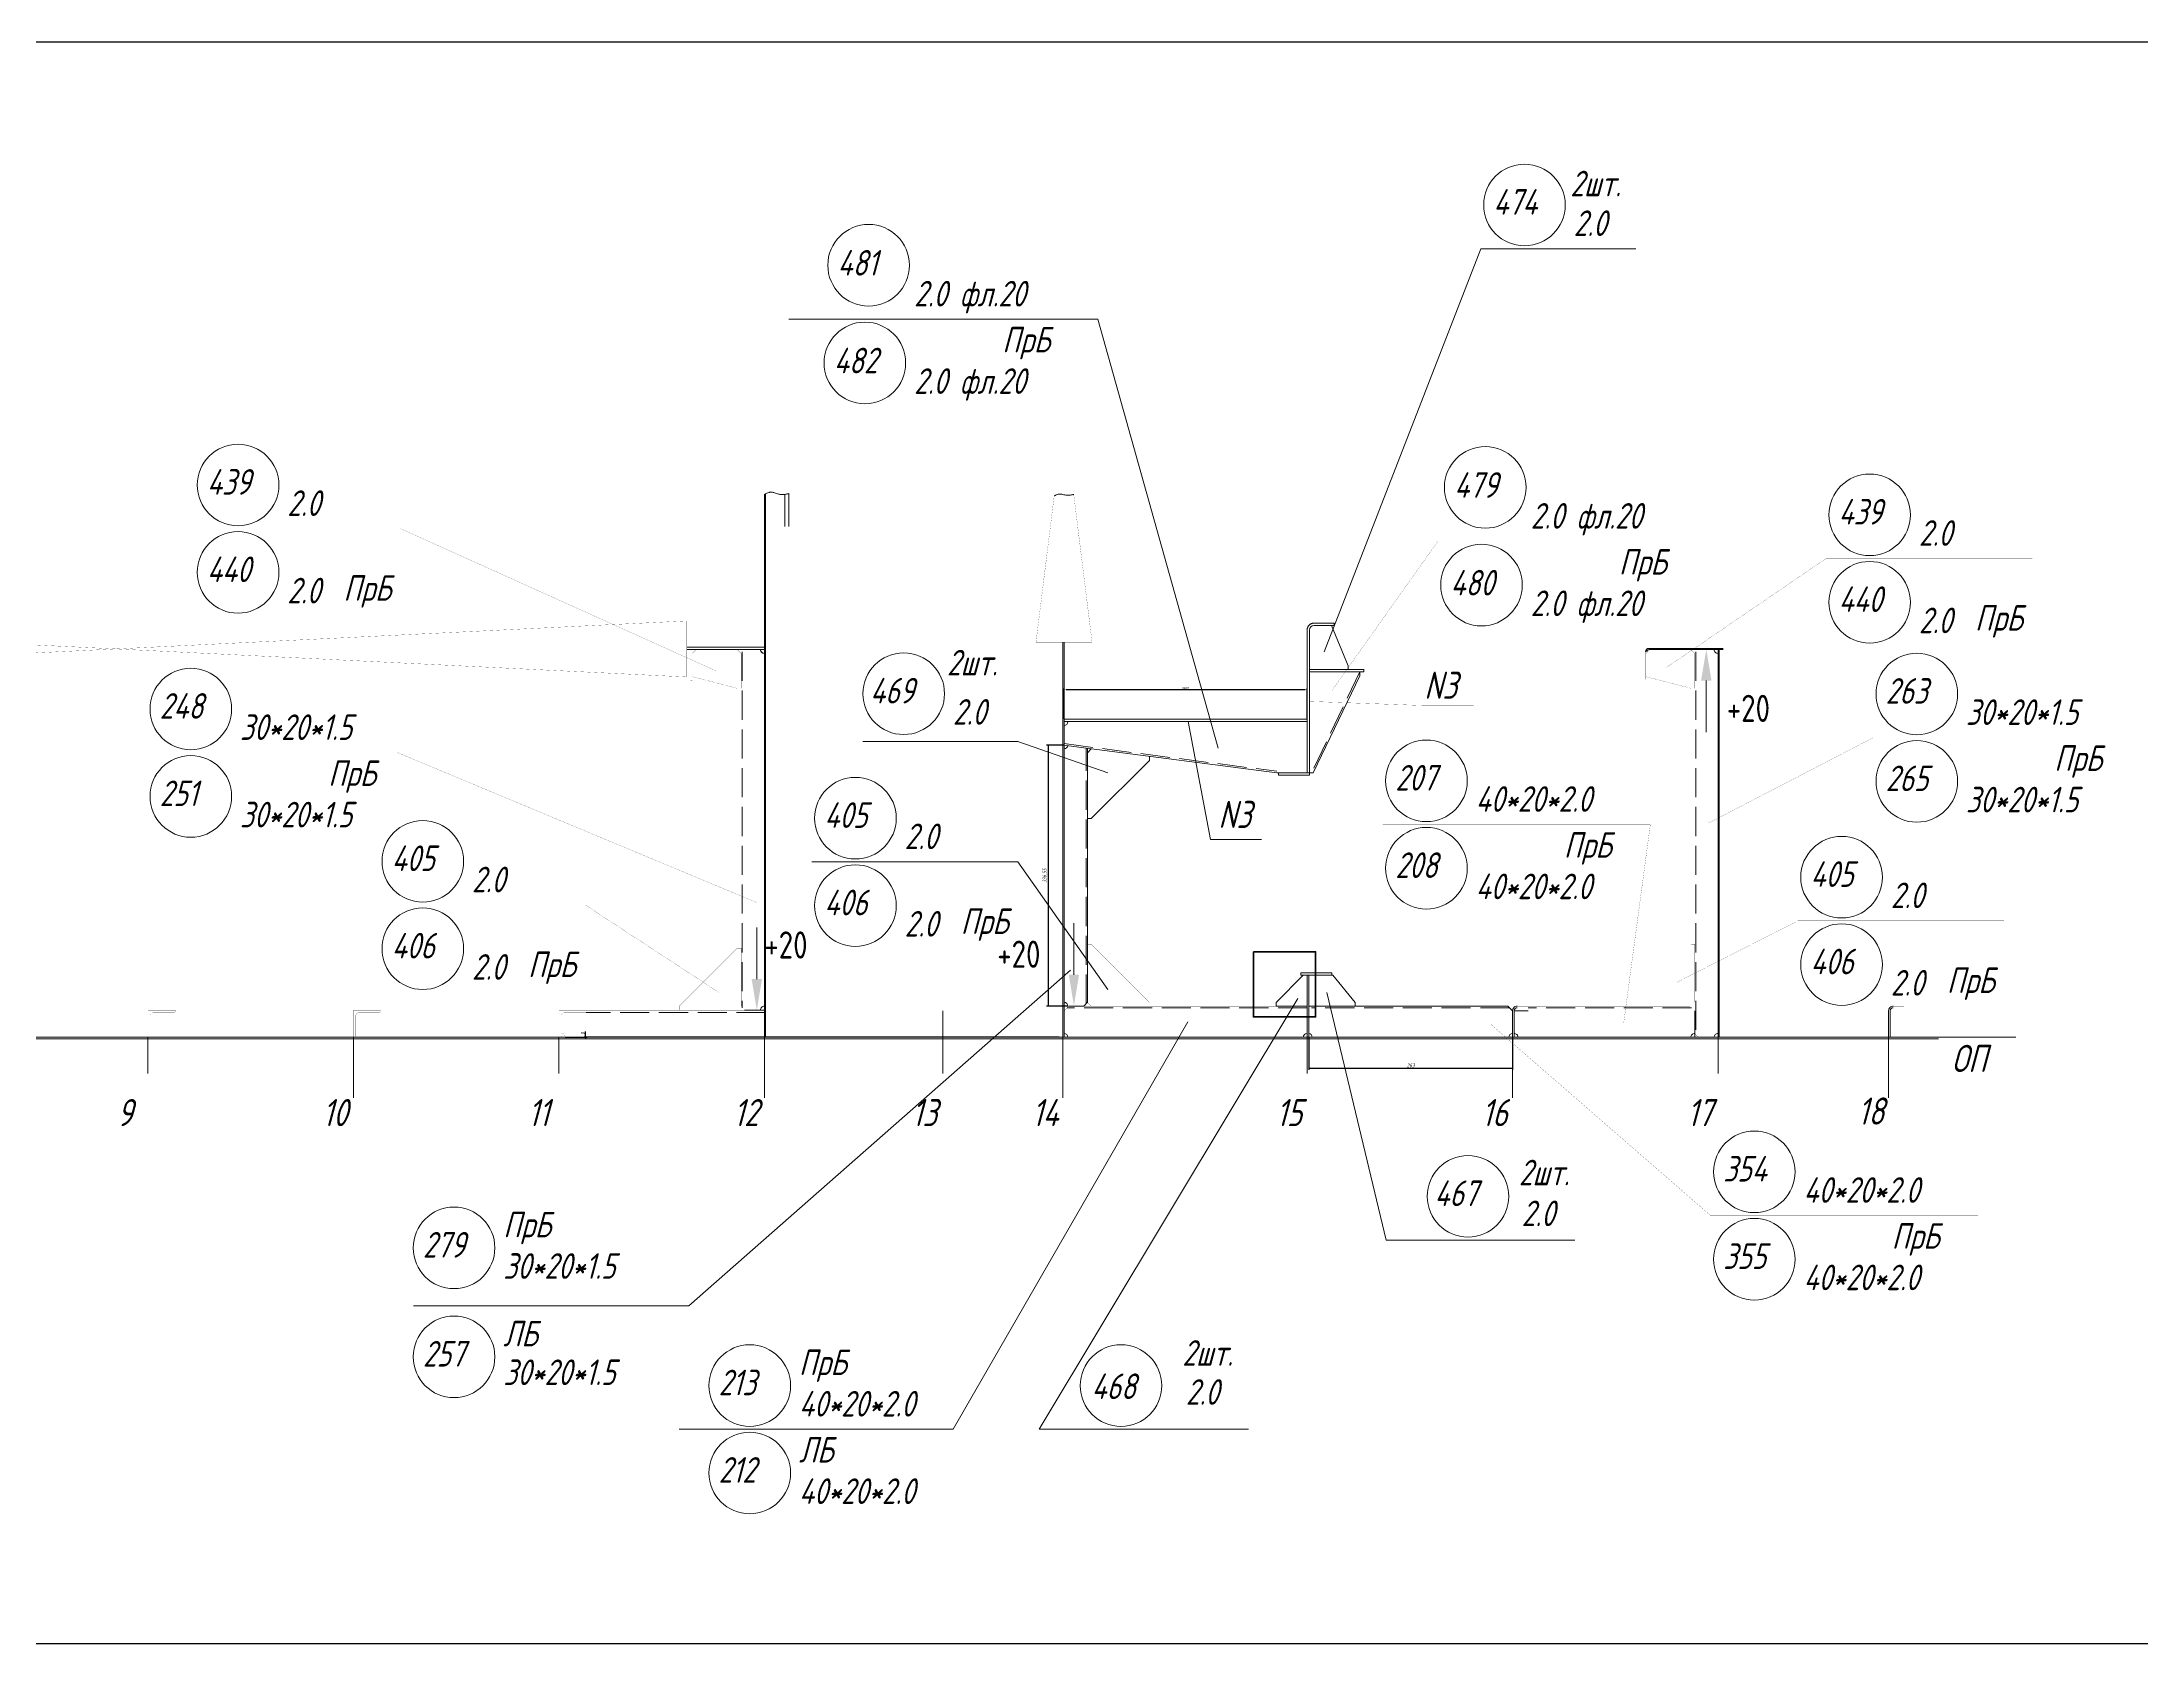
# Model space of a CAD drawing. Header units: millimetres. Extents: x 77380 to 135900, y -26587 to 17301.
# Drawn here: x 84698 to 87407, y -24248 to -22182 of the extents above; entities that cross this region are included whole.
import ezdxf

# ---------------------------------------------------------------- set-up
doc = ezdxf.new("R2010")
doc.units = ezdxf.units.MM
for name, pattern in [('K5LT32768', [0]), ('K5LT32769', [50, 37.5, -12.5]), ('K5LT32770', [0]), ('K5LT32772', [0]), ('K5LT32773', [50, 37.5, -12.5]), ('K5LT32776', [0]), ('K5LT32777', [0]), ('K5LT32778', [50, 37.5, -12.5]), ('K5LT32780', [0]), ('K5LT32781', [0]), ('K5LT32790', [0]), ('K5LT32796', [0]), ('K5LT32831', [0]), ('K5LT_THIN', [0])]:
    doc.linetypes.add(name, pattern=pattern)
doc.layers.add('4001', color=7, linetype='Continuous')
doc.layers.add('РАЗМЕРЫ', color=3, linetype='Continuous', lineweight=25)
doc.styles.add('KDIMTEXTSTYLE', font='GOST_AU.SHX', dxfattribs={"width": 0.96, "oblique": 15, "height": 5})
doc.styles.add('KTEXTSTYLE', font='GOST_AU.SHX', dxfattribs={"width": 0.96, "height": 5})
doc.dimstyles.new('KDIMSTYLE (1.00)', dxfattribs={"dimtxt": 5, "dimasz": 1, "dimexe": 2, "dimexo": 0, "dimgap": 1, "dimtad": 1, "dimtxsty": 'KDIMTEXTSTYLE', "dimsah": 1, "dimcen": 0, "dimdle": 1, "dimadec": 0, "dimazin": 0, "dimtfac": 0.667, "dimtmove": 0, "dimatfit": 3, "dimfxl": 1, "dimtvp": 1, "dimtolj": 1, "dimtzin": 0, "dimarcsym": 0})

# ---------------------------------------------------------------- blocks, each defined once
blk = doc.blocks.new('U12')
at = {"layer": '4001', "color": 7, "linetype": 'K5LT_THIN', "lineweight": 18}
for p, q in [((106120.4, 14004.9), (106190.4, 14004.9)), ((106120.4, 14002), (106120.4, 14004.9)), ((106190.4, 14004.9), (106190.4, 14002)), ((106190.4, 14002), (106120.4, 14002))]:
    blk.add_line(p, q, dxfattribs=at)
blk = doc.blocks.new('U205')
at = {"layer": '4001', "color": 7, "linetype": 'K5LT_THIN', "lineweight": 18}
for p, q in [((106080.4, 13868.9), (106080.4, 13871.9)), ((106120.4, 13871.9), (106080.4, 13871.9)), ((106080.4, 13868.9), (106120.4, 13868.9)), ((106120.4, 13871.9), (106120.4, 13868.9))]:
    blk.add_line(p, q, dxfattribs=at)
blk = doc.blocks.new('U209')
at = {"layer": '4001', "color": 7, "linetype": 'K5LT_THIN', "lineweight": 18}
for p, q in [((106112.4, 13610.9), (106077.4, 13575.9)), ((106117.4, 13610.9), (106112.4, 13610.9)), ((106117.4, 13610.9), (106117.4, 13570.9)), ((106077.4, 13570.9), (106077.4, 13575.9)), ((106077.4, 13570.9), (106117.4, 13570.9))]:
    blk.add_line(p, q, dxfattribs=at)
blk = doc.blocks.new('U210')
at = {"layer": '4001', "color": 7, "linetype": 'K5LT_THIN', "lineweight": 18}
for p, q in [((106119.4, 13570.9), (106119.4, 13610.9)), ((106119.4, 13610.9), (106150.4, 13610.9)), ((106179.4, 13575.9), (106150.4, 13610.9)), ((106119.4, 13570.9), (106179.4, 13570.9)), ((106179.4, 13570.9), (106179.4, 13575.9))]:
    blk.add_line(p, q, dxfattribs=at)
blk = doc.blocks.new('U218')
blk.add_hatch(color=7).paths.add_polyline_path([(105400.9, 13605.8), (105414.3, 13605.8), (105407.6, 13565.8)])
at = {"color": 7, "linetype": 'K5LT32831', "lineweight": 9}
blk.add_line((105407.6, 13605.8), (105407.6, 13672.3), dxfattribs=at)
blk = doc.blocks.new('U219')
blk.add_hatch(color=7).paths.add_polyline_path([(105823.3, 13611.4), (105810, 13611.4), (105816.6, 13571.4)])
at = {"color": 7, "linetype": 'K5LT32831', "lineweight": 9}
blk.add_line((105816.6, 13611.4), (105816.6, 13677.9), dxfattribs=at)
blk = doc.blocks.new('U220')
blk.add_hatch(color=7).paths.add_polyline_path([(106625.5, 13990.9), (106638.9, 13990.9), (106632.2, 14030.9)])
at = {"color": 7, "linetype": 'K5LT32831', "lineweight": 9}
blk.add_line((106632.2, 13990.9), (106632.2, 13924.3), dxfattribs=at)
blk = doc.blocks.new('*D607')
at = {"layer": 'Defpoints', "color": 0}
for p in [(86330.2, -23017.3), (86016.7, -23055.8), (86330.2, -23055.8)]:
    blk.add_point(p, dxfattribs=at)
at = {"layer": 'РАЗМЕРЫ', "color": 0, "lineweight": -2}
for p, q in [((86016.7, -23055.2), (86016.7, -23016.1)), ((86019.2, -23017.3), (86327.7, -23017.3)), ((86330.2, -23055.2), (86330.2, -23016.1))]:
    blk.add_line(p, q, dxfattribs=at)
at = {"layer": 'РАЗМЕРЫ', "color": 0}
for points in [[(86019.2, -23016.9), (86019.2, -23017.7), (86016.7, -23017.3)], [(86327.7, -23017.7), (86327.7, -23016.9), (86330.2, -23017.3)]]:
    blk.add_solid(points, dxfattribs=at)
at = {"layer": 'РАЗМЕРЫ', "color": 0, "lineweight": 100, "insert": (86173.4, -23015.4), "char_height": 2.5, "attachment_point": 5}
blk.add_mtext('313.5', dxfattribs=at)
blk = doc.blocks.new('*D664')
at = {"layer": 'Defpoints', "color": 0}
for p in [(85373.2, -23465.8), (85399.6, -23465.8), (86010.2, -23465.8)]:
    blk.add_point(p, dxfattribs=at)
at = {"layer": 'РАЗМЕРЫ', "color": 0, "lineweight": -2}
for p, q in [((85373.2, -23465.8), (85401.6, -23465.8)), ((86010.2, -23465.8), (85397.6, -23465.8)), ((85399.6, -23464.8), (85399.6, -23458.3)), ((85399.6, -23465.8), (85399.6, -23465.8)), ((85399.6, -23466.8), (85399.6, -23467.8))]:
    blk.add_line(p, q, dxfattribs=at)
at = {"layer": 'РАЗМЕРЫ', "color": 0}
for points in [[(85399.4, -23464.8), (85399.8, -23464.8), (85399.6, -23465.8)], [(85399.8, -23466.8), (85399.4, -23466.8), (85399.6, -23465.8)]]:
    blk.add_solid(points, dxfattribs=at)
at = {"layer": 'РАЗМЕРЫ', "color": 0, "insert": (85396.1, -23461), "char_height": 5, "attachment_point": 5, "rotation": 90, "style": 'KDIMTEXTSTYLE'}
blk.add_mtext('\\A1;0', dxfattribs=at)
blk = doc.blocks.new('*D689')
at = {"layer": 'Defpoints', "color": 0}
for p in [(86332.2, -23465.8), (86595.2, -23465.8), (86595.2, -23505.8)]:
    blk.add_point(p, dxfattribs=at)
at = {"layer": 'РАЗМЕРЫ', "color": 0, "lineweight": -2}
for p, q in [((86332.2, -23465.8), (86332.2, -23507.8)), ((86595.2, -23465.8), (86595.2, -23507.8)), ((86333.2, -23505.8), (86594.2, -23505.8))]:
    blk.add_line(p, q, dxfattribs=at)
at = {"layer": 'РАЗМЕРЫ', "color": 0}
for points in [[(86333.2, -23505.6), (86333.2, -23505.9), (86332.2, -23505.8)], [(86594.2, -23505.9), (86594.2, -23505.6), (86595.2, -23505.8)]]:
    blk.add_solid(points, dxfattribs=at)
at = {"layer": 'РАЗМЕРЫ', "color": 0, "insert": (86463.7, -23502), "char_height": 5, "attachment_point": 5, "style": 'KDIMTEXTSTYLE'}
blk.add_mtext('\\A1;263', dxfattribs=at)
blk = doc.blocks.new('*D775')
at = {"layer": 'Defpoints', "color": 0}
for p in [(86016.2, -23089.1), (85996.2, -23425.6), (86021.7, -23425.6)]:
    blk.add_point(p, dxfattribs=at)
at = {"layer": 'РАЗМЕРЫ', "color": 0, "lineweight": -2}
for p, q in [((86016.2, -23089.1), (85994.2, -23089.1)), ((85996.2, -23090.1), (85996.2, -23424.6)), ((86021.7, -23425.6), (85994.2, -23425.6))]:
    blk.add_line(p, q, dxfattribs=at)
at = {"layer": 'РАЗМЕРЫ', "color": 0}
for points in [[(85996.3, -23090.1), (85996, -23090.1), (85996.2, -23089.1)], [(85996, -23424.6), (85996.3, -23424.6), (85996.2, -23425.6)]]:
    blk.add_solid(points, dxfattribs=at)
at = {"layer": 'РАЗМЕРЫ', "color": 0, "insert": (85992, -23257.4), "char_height": 5, "attachment_point": 5, "rotation": 90, "style": 'KDIMTEXTSTYLE'}
blk.add_mtext('\\A1;336,55', dxfattribs=at)

msp = doc.modelspace()

# ---------------------------------------------------------------- linework, layer by layer
at = {"color": 6}
for p, q in [((90766.474, -22182.392), (81559.429, -22182.392)), ((90766.474, -24248.152), (81559.429, -24248.152))]:
    msp.add_line(p, q, dxfattribs=at)
at = {"color": 1, "linetype": 'K5LT32772', "lineweight": 18, "true_color": 0xff0000}
for p, q in [((86554.117, -22448.938), (86352.157, -22968.78)), ((86753.914, -22448.938), (86554.117, -22448.938)), ((85661.657, -22539.854), (86060.138, -22539.854)), ((86060.138, -22539.854), (86215.255, -23092.909)), ((86046.712, -23093.335), (86046.382, -23093.004)), ((86046.712, -23420.705), (86046.712, -23093.335)), ((85691.23, -23239.637), (85957.237, -23239.637)), ((85957.237, -23239.637), (86073.322, -23404.251)), ((85532.627, -23811.977), (86024.932, -23379.405)), ((85984.468, -23971.293), (86318.344, -23415.75)), ((86042.156, -23425.705), (86046.712, -23420.705)), ((86432.059, -23727.281), (86355.573, -23408.183)), ((85873.432, -23971.293), (86176.443, -23445.78)), ((86675.601, -23727.281), (86432.059, -23727.281)), ((85177.38, -23811.977), (85532.627, -23811.977)), ((85520.156, -23971.293), (85873.432, -23971.293)), ((86254.468, -23971.293), (85984.468, -23971.293))]:
    msp.add_line(p, q, dxfattribs=at)
at = {"color": 3, "linetype": 'K5LT32768', "lineweight": 18, "true_color": 0x00ff00}
for p, q in [((85630.157, -23465.78), (85630.157, -22765.834)), ((85631.655, -23465.78), (85631.655, -22765.047)), ((85656.655, -22807.113), (85656.655, -22765.746)), ((85661.657, -22807.113), (85661.657, -22764.605)), ((85630.157, -22962.78), (85530.157, -22962.78)), ((85630.157, -22965.78), (85530.157, -22965.78)), ((85630.157, -22965.78), (85604.656, -22965.78)), ((85630.157, -23465.78), (85630.157, -22965.78)), ((85630.157, -23079.78), (85630.157, -22965.78)), ((86015.157, -23465.78), (86015.157, -22956.254)), ((86016.656, -23465.78), (86016.656, -22956.254)), ((86866.656, -22964.28), (86771.102, -22964.28)), ((86866.656, -22965.78), (86771.102, -22965.78)), ((86860.155, -22965.78), (86834.658, -22965.78)), ((86860.155, -23465.78), (86860.155, -22965.78)), ((86860.155, -23465.78), (86860.155, -22965.78)), ((86861.657, -23465.78), (86861.657, -22965.78)), ((86330.157, -23055.78), (86016.656, -23055.78)), ((86330.157, -23058.78), (86016.656, -23058.78)), ((86016.656, -23058.78), (86016.656, -23084.28)), ((86016.656, -23088.78), (86016.656, -23430.78)), ((86022.729, -23425.705), (86042.156, -23425.705)), ((85604.656, -23430.78), (85630.157, -23430.78)), ((85860.155, -23465.78), (85860.155, -23431.78)), ((86595.156, -23465.78), (86595.156, -23431.707)), ((86597.158, -23465.78), (86597.158, -23431.707)), ((86597.158, -23431.78), (86597.158, -23465.78)), ((86615.157, -23431.78), (86597.158, -23431.78)), ((86830.157, -23465.78), (86830.157, -23431.78)), ((87080.157, -23465.78), (87080.157, -23431.707)), ((87082.156, -23465.78), (87082.156, -23431.707)), ((87144.311, -23465.78), (83255.157, -23465.78)), ((87144.311, -23467.78), (83255.157, -23467.78)), ((86597.158, -23465.78), (86830.157, -23465.78)), ((86834.658, -23465.78), (86860.155, -23465.78))]:
    msp.add_line(p, q, dxfattribs=at)
at = {"color": 7, "linetype": 'K5LT_THIN', "lineweight": 18}
for p, q in [((86330.157, -23124.693), (86330.157, -22940.693)), ((86333.157, -22940.693), (86333.157, -23124.693)), ((86365.157, -22934.693), (86339.157, -22934.693)), ((86383.157, -22986.693), (86361.572, -22934.693)), ((86403.157, -22991.693), (86333.157, -22991.693)), ((86383.157, -22991.693), (86383.157, -22986.693)), ((86398.157, -22994.693), (86398.157, -22999.693)), ((86398.157, -22999.693), (86338.157, -23124.693)), ((86205.605, -23210.548), (86176.797, -23058.78)), ((85757.273, -23084.28), (85957.237, -23084.28)), ((85957.237, -23084.28), (86073.322, -23124.8)), ((86016.157, -23089.076), (86045.654, -23092.909)), ((86045.654, -23092.909), (86291.033, -23124.8)), ((86291.033, -23124.8), (86293.157, -23124.693)), ((86338.157, -23124.693), (86333.157, -23124.693)), ((86362.157, -23382.778), (86322.157, -23382.778)), ((86322.157, -23382.778), (86322.157, -23385.778)), ((86322.157, -23385.778), (86362.157, -23385.778)), ((86330.157, -23385.778), (86330.157, -23465.78)), ((86332.157, -23465.778), (86332.157, -23385.778)), ((86362.157, -23382.778), (86362.157, -23385.778))]:
    msp.add_line(p, q, dxfattribs=at)
at = {"color": 1, "linetype": 'K5LT32773', "lineweight": 18, "true_color": 0xff0000}
for p, q in [((86339.157, -22931.693), (86365.157, -22931.693)), ((86365.157, -22931.693), (86365.157, -22934.693)), ((86045.211, -23422.353), (86045.211, -23092.852)), ((86045.211, -23427.725), (86045.211, -23427.705))]:
    msp.add_line(p, q, dxfattribs=at)
at = {"color": 3, "linetype": 'K5LT32769', "lineweight": 18, "true_color": 0x00ff00}
for p, q in [((85601.601, -22968.835), (85601.601, -23427.725)), ((86398.157, -22994.693), (86335.938, -23124.693)), ((86831.603, -22968.835), (86831.603, -23462.725)), ((86016.656, -23087.124), (86291.291, -23122.817)), ((86330.157, -23427.705), (86020.729, -23427.705)), ((86591.082, -23427.706), (86335.728, -23427.706)), ((86591.082, -23427.705), (86335.73, -23427.705)), ((86826.083, -23427.707), (86615.157, -23427.707))]:
    msp.add_line(p, q, dxfattribs=at)
at = {"color": 2, "linetype": 'K5LT32770', "lineweight": 18, "true_color": 0xffff00}
for p, q in [((86046.712, -23098.984), (86051.711, -23093.984)), ((86046.712, -23183.732), (86046.712, -23108.732)), ((86126.711, -23108.732), (86051.711, -23183.732)), ((86126.711, -23103.731), (86126.711, -23108.732)), ((86051.711, -23183.732), (86046.712, -23183.732))]:
    msp.add_line(p, q, dxfattribs=at)
at = {"color": 7, "linetype": 'K5LT32780', "lineweight": 18}
msp.add_line((86271.323, -23210.548), (86205.605, -23210.548), dxfattribs=at)
at = {"color": 3, "linetype": 'K5LT32777', "lineweight": 18, "true_color": 0x00ff00}
for p, q in [((86589.083, -23425.705), (86332.157, -23425.705)), ((86595.156, -23431.778), (86589.083, -23425.705))]:
    msp.add_line(p, q, dxfattribs=at)
at = {"color": 8, "linetype": 'K5LT32778', "lineweight": 18, "true_color": 0x808080}
msp.add_line((85631.655, -23433.78), (85400.158, -23433.78), dxfattribs=at)
at = {"color": 1, "linetype": 'K5LT32796', "lineweight": 18, "true_color": 0xff0000}
for p, q in [((86016.656, -23430.78), (86016.656, -23460.78)), ((86330.156, -23460.78), (86330.157, -23430.78)), ((86021.658, -23465.78), (86325.155, -23465.78))]:
    msp.add_line(p, q, dxfattribs=at)
at = {"color": 1, "linetype": 'K5LT32781', "lineweight": 0, "true_color": 0xff0000}
for p, q in [((82530.157, -23465.78), (87244.376, -23465.78)), ((84835.157, -23465.78), (84835.157, -23512.655)), ((85100.157, -23465.78), (85100.157, -23543.905)), ((85365.157, -23465.78), (85365.157, -23512.655)), ((85630.157, -23465.78), (85630.157, -23543.905)), ((85860.157, -23465.78), (85860.157, -23512.655)), ((86015.157, -23465.78), (86015.157, -23543.905)), ((86330.157, -23465.78), (86330.157, -23512.655)), ((86595.157, -23465.78), (86595.157, -23543.905)), ((86860.157, -23465.78), (86860.157, -23512.655)), ((87080.157, -23465.78), (87080.157, -23543.905))]:
    msp.add_line(p, q, dxfattribs=at)
at = {"color": 7, "linetype": 'K5LT32780', "const_width": 0.18}
for points in [[(86003.992, -22767.536), (85980.505, -22956.254), (86052.806, -22956.254), (86029.108, -22765.834)], [(86544.869, -23037.928), (86479.151, -23037.928), (86333.157, -23032.693)]]:
    msp.add_lwpolyline(points, dxfattribs=at)
at = {"color": 6, "linetype": 'K5LT32776', "true_color": 0xff00ff, "const_width": 0.18}
for points in [[(85631.655, -22804.845), (85656.655, -22804.845), (85656.655, -22801.436), (85631.655, -22801.436)], [(86016.656, -23007.65), (86056.655, -23007.65), (86056.655, -23004.578), (86016.656, -23004.578)]]:
    msp.add_lwpolyline(points, dxfattribs=at)
at = {"color": 1, "linetype": 'K5LT32772', "true_color": 0xff0000, "const_width": 0.18}
for points in [[(84895.004, -22809.969), (85161.01, -22809.969), (85568.105, -22993.474)], [(86817.183, -22826.344), (86498.696, -22826.344), (86361.572, -23019.458)], [(87265.385, -22848.469), (86999.378, -22848.469), (86792.539, -22989.741)], [(85535.155, -22965.78), (85535.155, -23005.78), (85537.157, -23005.78), (85537.157, -22965.78)], [(86766.601, -22968.78), (86766.601, -23004.225), (86768.102, -23004.225), (86768.102, -22968.78)], [(84834.013, -23098.849), (85157.24, -23098.849), (85620.36, -23292.094)], [(87383.383, -23079.493), (87060.156, -23079.493), (86847.419, -23189.804)], [(86427.704, -23191.468), (86772.805, -23191.468), (86738.336, -23448.492)], [(85133.221, -23295.271), (85399.227, -23295.271), (85571.101, -23407.702)], [(87229.117, -23315.71), (86963.111, -23315.71), (86806.97, -23394.91)], [(86601.156, -23425.707), (86615.084, -23425.707), (86615.084, -23427.707), (86601.156, -23427.707)], [(87086.156, -23425.707), (87100.085, -23425.707), (87100.085, -23427.707), (87086.156, -23427.707)], [(87195.647, -23695.656), (86850.546, -23695.656), (86566.186, -23448.255)]]:
    msp.add_lwpolyline(points, dxfattribs=at)
at = {"color": 7, "linetype": 'K5LT32780', "const_width": 0.18}
msp.add_lwpolyline([(85530.157, -23001.181), (85530.157, -22928.879), (84057.644, -23001.181), (84057.644, -22928.879)], close=True, dxfattribs=at)
at = {"color": 2, "linetype": 'K5LT32770', "true_color": 0xffff00, "const_width": 0.18}
for points in [[(85595.156, -22965.78), (85542.156, -22965.78), (85537.157, -22970.78), (85537.157, -23000.78), (85595.156, -23015.78), (85600.158, -23015.78), (85600.158, -22970.78), (85595.156, -22965.78)], [(86825.158, -22965.78), (86772.158, -22965.78), (86767.156, -22970.78), (86767.156, -23000.78), (86825.158, -23015.78), (86830.157, -23015.78), (86830.157, -22970.78), (86825.158, -22965.78)], [(86051.711, -23425.705), (86126.711, -23425.705), (86126.711, -23420.705), (86051.711, -23345.705), (86046.712, -23345.705), (86046.712, -23420.705), (86051.711, -23425.705)], [(86825.158, -23425.78), (86750.158, -23425.78), (86750.158, -23420.78), (86825.158, -23345.78), (86830.157, -23345.78), (86830.157, -23420.78), (86825.158, -23425.78)], [(85595.156, -23430.853), (85520.156, -23430.853), (85520.156, -23425.853), (85595.156, -23350.853), (85600.158, -23350.853), (85600.158, -23425.853), (85595.156, -23430.853)]]:
    msp.add_lwpolyline(points, dxfattribs=at)
at = {"color": 3, "linetype": 'K5LT32768', "true_color": 0x00ff00, "const_width": 0.18}
for points in [[(85604.656, -22965.78), (85600.103, -22970.335), (85600.103, -23426.225), (85604.656, -23430.78)], [(86834.658, -22965.78), (86830.102, -22970.335), (86830.102, -23461.225), (86834.658, -23465.78)], [(86330.157, -23425.705), (86022.729, -23425.705), (86016.656, -23431.778)], [(86830.157, -23431.78), (86824.084, -23425.707), (86615.157, -23425.707), (86615.157, -23431.78)]]:
    msp.add_lwpolyline(points, dxfattribs=at)
at = {"color": 6, "lineweight": 100}
msp.add_lwpolyline([(86260.797, -23355.433), (86341.066, -23355.433), (86341.066, -23439.505), (86260.797, -23439.505)], close=True, dxfattribs=at)
at = {"color": 3, "linetype": 'K5LT32777', "true_color": 0x00ff00, "const_width": 0.18}
msp.add_lwpolyline([(86332.157, -23460.805, -0.38498529), (86336.657, -23465.78), (86590.154, -23465.78, -0.41412507), (86595.156, -23460.779), (86595.156, -23431.779), (86589.083, -23425.706), (86337.728, -23425.706), (86332.157, -23431.278)], format="xyb", dxfattribs=at)
at = {"color": 8, "linetype": 'K5LT32790', "true_color": 0x808080, "const_width": 0.18}
for points in [[(84838.158, -23464.28), (84838.158, -23438.28, -0.41421356), (84842.658, -23433.78), (84868.658, -23433.78, 0.41421356), (84870.158, -23432.28), (84870.158, -23430.78), (84835.158, -23430.78), (84835.158, -23465.78), (84836.658, -23465.78, 0.41421356)], [(85103.158, -23464.28), (85103.158, -23438.28, -0.41421356), (85107.658, -23433.78), (85133.658, -23433.78, 0.41421356), (85135.158, -23432.28), (85135.158, -23430.78), (85100.158, -23430.78), (85100.158, -23465.78), (85101.658, -23465.78, 0.41421356)], [(85368.158, -23464.28), (85368.158, -23438.28, -0.41421356), (85372.658, -23433.78), (85398.658, -23433.78, 0.41421356), (85400.158, -23432.28), (85400.158, -23430.78), (85365.158, -23430.78), (85365.158, -23465.78), (85366.658, -23465.78, 0.41421356)]]:
    msp.add_lwpolyline(points, format="xyb", close=True, dxfattribs=at)
msp.add_lwpolyline([(86010.155, -23465.78), (85373.16, -23465.78, 0.41412487), (85368.158, -23460.78), (85368.158, -23438.28), (85372.658, -23433.78), (85400.158, -23433.78), (85400.158, -23430.78), (85631.655, -23430.78)], format="xyb", dxfattribs=at)
at = {"color": 1, "linetype": 'K5LT32772', "lineweight": 18, "true_color": 0xff0000}
for centre in [(86610.477, -22392.578), (85764.567, -22470.212), (85759.759, -22596.214), (84951.364, -22753.608), (86559.864, -22756.703), (87055.739, -22792.108), (84951.364, -22866.329), (86555.057, -22882.704), (87055.739, -22904.829), (84890.373, -23042.489), (85809.876, -23022.78), (87116.516, -23023.133), (84890.373, -23155.209), (86484.064, -23135.108), (87116.516, -23135.853), (85747.59, -23183.277), (85189.581, -23238.911), (86484.064, -23247.828), (87019.471, -23259.349), (85747.59, -23295.997), (85189.581, -23351.631), (87019.471, -23372.07), (86906.906, -23639.296), (86537.67, -23670.921), (85229.905, -23737.336), (86906.906, -23752.015), (85229.905, -23877.863), (85611.313, -23914.933), (86090.079, -23914.933), (85611.313, -24027.653)]:
    msp.add_circle(centre, 52.603, dxfattribs=at)
at = {"color": 1, "linetype": 'K5LT32773', "lineweight": 18, "true_color": 0xff0000}
msp.add_arc((86339.157, -22940.693), 9, 90, 180, dxfattribs=at)
at = {"color": 7, "linetype": 'K5LT_THIN', "lineweight": 18}
msp.add_arc((86339.157, -22940.693), 6, 90, 180, dxfattribs=at)
at = {"color": 3, "linetype": 'K5LT32768', "lineweight": 18, "true_color": 0x00ff00}
for centre, radius, start, end in [((85630.157, -22965.781), 4.999, 179.988022, 269.997772), ((85630.242, -22965.864), 4.917, 179.020004, 269.009277), ((86771.102, -22968.781), 4.501, 89.997581, 179.985413), ((86771.102, -22968.78), 3, 90.000687, 180.002045), ((86860.155, -22965.781), 4.999, 179.988022, 269.997772), ((86016.656, -23058.778), 5.002, 269.996643, 359.982056), ((86016.656, -23088.778), 5.002, 269.997101, 348.473667), ((86016.656, -23088.778), 5.002, 359.981974, 359.982117), ((85630.157, -23430.779), 4.999, 90.002235, 180.011978), ((86016.656, -23425.707), 5.002, 0.017875, 90.002884), ((86601.156, -23431.707), 6, 90.000687, 180.002045), ((86601.156, -23431.705), 3.998, 90.00457, 180.026855), ((87086.156, -23431.707), 6, 90.000687, 180.002045), ((87086.156, -23431.708), 4.001, 89.998161, 179.989548), ((86016.656, -23465.78), 5.002, 0.017394, 90.000084), ((86330.157, -23465.78), 5.002, 89.999916, 179.982605), ((86597.158, -23465.779), 4.999, 359.988037, 89.997765), ((86830.157, -23465.779), 4.999, 90.002235, 180.011978), ((86860.155, -23465.779), 4.999, 90.002235, 180.011978)]:
    msp.add_arc(centre, radius, start, end, dxfattribs=at)
at = {"color": 1, "linetype": 'K5LT32796', "lineweight": 18, "true_color": 0xff0000}
for centre, start, end in [((86016.656, -23465.781), 0.017515, 90.000412), ((86330.156, -23465.781), 89.999588, 179.98252)]:
    msp.add_arc(centre, 5.002, start, end, dxfattribs=at)
at = {"color": 3, "linetype": 'K5LT32777', "lineweight": 18, "true_color": 0x00ff00}
for centre, start, end in [((86331.655, -23465.78), 0.017394, 84.241323), ((86595.156, -23465.78), 89.999916, 179.982605)]:
    msp.add_arc(centre, 5.002, start, end, dxfattribs=at)
at = {"color": 7, "linetype": 'K5LT32780', "lineweight": 18}
for points, knots in [([(85630.157, -22765.834), (85632.105, -22764.828), (85634.507, -22763.485), (85637.481, -22762.857), (85638.624, -22762.758), (85639.711, -22762.793), (85640.946, -22762.96), (85642.537, -22763.336), (85644.602, -22764.01), (85646.993, -22764.891), (85649.42, -22765.664), (85651.542, -22766.036), (85653.421, -22766.099), (85655.378, -22765.965), (85658.164, -22765.505), (85660.298, -22764.954), (85661.657, -22764.605)], [0, 0, 0, 0, 3.26194814, 3.93176283, 4.44829352, 4.94289358, 5.52418305, 6.2746013, 7.33812353, 8.70987304, 10.01534139, 11.06688146, 11.86057686, 12.76942618, 13.94050263, 16, 16, 16, 16]), ([(86003.992, -22767.536), (86005.56, -22766.779), (86007.526, -22765.762), (86010.001, -22765.331), (86011.141, -22765.279), (86012.432, -22765.353), (86014.163, -22765.619), (86016.309, -22766.112), (86018.7, -22766.668), (86020.952, -22766.961), (86023.065, -22766.92), (86025.74, -22766.598), (86027.767, -22766.137), (86029.108, -22765.834)], [0, 0, 0, 0, 2.67235502, 3.26043077, 3.78936568, 4.39715438, 5.21332425, 6.43591848, 7.72750781, 8.92850202, 9.85905357, 10.91860671, 13, 13, 13, 13])]:
    msp.add_open_spline(points, degree=3, knots=knots, dxfattribs=at)

# ---------------------------------------------------------------- block references
for name in ['U220', 'U12', 'U205', 'U219', 'U218', 'U209', 'U210']:
    msp.add_blockref(name, (-19787.225, -36996.642))

# ---------------------------------------------------------------- texts
at = {"color": 7, "char_height": 2.5, "attachment_point": 1, "style": 'KTEXTSTYLE'}
for s, insert in [('\\H3.5;\\W0.965;\\Q15;\\Q15;\\H33.00;{\\c255;474}', (86570.341, -22372.103)), ('\\H3.5;\\W0.965;\\Q15;\\Q15;\\H33.00;2шт.', (86669.569, -22348.395)), ('\\H3.5;\\W0.965;\\Q15;\\Q15;\\H33.00;{\\c255;2.0}', (86673.882, -22399.5)), ('\\H3.5;\\W0.965;\\Q15;\\Q15;\\H33.00;{\\c255;481}', (85724.509, -22450.632)), ('\\H3.5;\\W0.965;\\Q15;\\Q15;\\H33.00;{\\c255;2.0 фл.20}', (85823.164, -22490.416)), ('\\H3.5;\\W0.965;\\Q15;\\Q15;\\H33.00;{\\c16711935;ПрБ}', (85936.979, -22549.693)), ('\\H3.5;\\W0.965;\\Q15;\\Q15;\\H33.00;{\\c255;482}', (85719.702, -22576.634)), ('\\H3.5;\\W0.965;\\Q15;\\Q15;\\H33.00;{\\c255;2.0 фл.20}', (85823.164, -22603.136)), ('\\H3.5;\\W0.965;\\Q15;\\Q15;\\H33.00;{\\c255;439}', (84911.228, -22733.133)), ('\\H3.5;\\W0.965;\\Q15;\\Q15;\\H33.00;{\\c255;479}', (86519.806, -22737.122)), ('\\H3.5;\\W0.965;\\Q15;\\Q15;\\H33.00;{\\c255;2.0}', (85014.769, -22760.53)), ('\\H3.5;\\W0.965;\\Q15;\\Q15;\\H33.00;{\\c255;2.0 фл.20}', (86618.461, -22776.906)), ('\\H3.5;\\W0.965;\\Q15;\\Q15;\\H33.00;{\\c255;439}', (87015.603, -22771.633)), ('\\H3.5;\\W0.965;\\Q15;\\Q15;\\H33.00;{\\c255;2.0}', (87119.143, -22799.03)), ('\\H3.5;\\W0.965;\\Q15;\\Q15;\\H33.00;{\\c255;440}', (84911.228, -22845.853)), ('\\H3.5;\\W0.965;\\Q15;\\Q15;\\H33.00;{\\c16711935;ПрБ}', (86732.276, -22836.183)), ('\\H3.5;\\W0.965;\\Q15;\\Q15;\\H33.00;{\\c255;2.0}', (85014.769, -22873.251)), ('\\H3.5;\\W0.965;\\Q15;\\Q15;\\H33.00;{\\c16711935;ПрБ}', (85087.19, -22869.95)), ('\\H3.5;\\W0.965;\\Q15;\\Q15;\\H33.00;{\\c255;480}', (86514.999, -22863.124)), ('\\H3.5;\\W0.965;\\Q15;\\Q15;\\H33.00;{\\c255;440}', (87015.603, -22884.353)), ('\\H3.5;\\W0.965;\\Q15;\\Q15;\\H33.00;{\\c255;2.0 фл.20}', (86618.461, -22889.626)), ('\\H3.5;\\W0.965;\\Q15;\\Q15;\\H33.00;{\\c255;2.0}', (87119.143, -22911.751)), ('\\H3.5;\\W0.965;\\Q15;\\Q15;\\H33.00;{\\c16711935;ПрБ}', (87191.565, -22908.45)), ('\\H3.5;\\W0.965;\\Q15;\\Q15;\\H33.00;2шт.', (85865.569, -22966.2)), ('\\H3.5;\\W0.965;\\Q15;\\Q15;\\H35.00;N3', (86481.16, -22994.36)), ('\\H3.5;\\W0.965;\\Q15;\\Q15;\\H33.00;{\\c255;248}', (84850.237, -23022.014)), ('\\H3.5;\\W0.965;\\Q15;\\Q15;\\H33.00;{\\c255;469}', (85766.543, -23002.304)), ('\\H3.5;\\W0.965;\\Q15;\\Q15;\\H33.00;{\\c255;263}', (87076.38, -23002.657)), ('\\H3.5;\\W0.965;\\Q15;\\Q15;\\H33.00;{\\c255;30*20*1.5}', (84953.778, -23049.411)), ('\\H3.5;\\W0.965;\\Q15;\\Q15;\\H33.00;{\\c255;2.0}', (85873.281, -23029.702)), ('\\H3.5;\\W0.965;\\Q15;\\Q0;\\H35.00;+20', (86871.452, -23024.17)), ('\\H3.5;\\W0.965;\\Q15;\\Q15;\\H33.00;{\\c255;30*20*1.5}', (87179.921, -23030.054)), ('\\H3.5;\\W0.965;\\Q15;\\Q15;\\H33.00;{\\c16711935;ПрБ}', (87293.735, -23089.331)), ('\\H3.5;\\W0.965;\\Q15;\\Q15;\\H33.00;{\\c16711935;ПрБ}', (85067.593, -23108.688)), ('\\H3.5;\\W0.965;\\Q15;\\Q15;\\H33.00;{\\c255;207}', (86443.928, -23114.633)), ('\\H3.5;\\W0.965;\\Q15;\\Q15;\\H33.00;{\\c255;265}', (87076.38, -23115.377)), ('\\H3.5;\\W0.965;\\Q15;\\Q15;\\H33.00;{\\c255;251}', (84850.237, -23134.733)), ('\\H3.5;\\W0.965;\\Q15;\\Q15;\\H33.00;{\\c255;40*20*2.0}', (86547.469, -23142.029)), ('\\H3.5;\\W0.965;\\Q15;\\Q15;\\H33.00;{\\c255;30*20*1.5}', (87179.921, -23142.774)), ('\\H3.5;\\W0.965;\\Q15;\\Q15;\\H33.00;{\\c255;30*20*1.5}', (84953.778, -23162.13)), ('\\H3.5;\\W0.965;\\Q15;\\Q15;\\H33.00;{\\c255;405}', (85707.454, -23162.801)), ('\\H3.5;\\W0.965;\\Q15;\\Q15;\\H35.00;N3', (86215.614, -23160.98)), ('\\H3.5;\\W0.965;\\Q15;\\Q15;\\H33.00;{\\c255;2.0}', (85810.995, -23190.199)), ('\\H3.5;\\W0.965;\\Q15;\\Q15;\\H33.00;{\\c16711935;ПрБ}', (86661.283, -23201.307)), ('\\H3.5;\\W0.965;\\Q15;\\Q15;\\H33.00;{\\c255;405}', (85149.445, -23218.435)), ('\\H3.5;\\W0.965;\\Q15;\\Q15;\\H33.00;{\\c255;208}', (86443.928, -23227.352)), ('\\H3.5;\\W0.965;\\Q15;\\Q15;\\H33.00;{\\c255;405}', (86979.335, -23238.874)), ('\\H3.5;\\W0.965;\\Q15;\\Q15;\\H33.00;{\\c255;2.0}', (85252.986, -23245.833)), ('\\H3.5;\\W0.965;\\Q15;\\Q15;\\H33.00;{\\c255;40*20*2.0}', (86547.469, -23254.749)), ('\\H3.5;\\W0.965;\\Q15;\\Q15;\\H33.00;{\\c255;406}', (85707.454, -23275.522)), ('\\H3.5;\\W0.965;\\Q15;\\Q15;\\H33.00;{\\c255;2.0}', (87082.876, -23266.271)), ('\\H3.5;\\W0.965;\\Q15;\\Q15;\\H33.00;{\\c255;2.0}', (85810.995, -23302.919)), ('\\H3.5;\\W0.965;\\Q15;\\Q15;\\H33.00;{\\c16711935;ПрБ}', (85883.416, -23299.618)), ('\\H3.5;\\W0.965;\\Q15;\\Q15;\\H33.00;{\\c255;406}', (85149.445, -23331.156)), ('\\H3.5;\\W0.965;\\Q15;\\Q0;\\H35.00;+20', (85630.131, -23329.281)), ('\\H3.5;\\W0.965;\\Q15;\\Q0;\\H35.00;+20', (85930.498, -23341.184)), ('\\H3.5;\\W0.965;\\Q15;\\Q15;\\H33.00;{\\c255;2.0}', (85252.986, -23358.553)), ('\\H3.5;\\W0.965;\\Q15;\\Q15;\\H33.00;{\\c16711935;ПрБ}', (85325.407, -23355.253)), ('\\H3.5;\\W0.965;\\Q15;\\Q15;\\H33.00;{\\c255;406}', (86979.335, -23351.594)), ('\\H3.5;\\W0.965;\\Q15;\\Q15;\\H33.00;{\\c255;2.0}', (87082.876, -23378.992)), ('\\H3.5;\\W0.965;\\Q15;\\Q15;\\H33.00;{\\c16711935;ПрБ}', (87155.297, -23375.691)), ('\\H3.5;\\W0.965;\\Q15;\\Q15;\\H35.00;ОП', (87161.375, -23475.595)), ('\\H3.5;\\W0.965;\\Q15;\\Q15;\\H33.00;2шт.', (86603.205, -23623.716)), ('\\H3.5;\\W0.965;\\Q15;\\Q15;\\H33.00;{\\c255;354}', (86866.77, -23618.82)), ('\\H3.5;\\W0.965;\\Q15;\\Q15;\\H33.00;{\\c255;467}', (86494.337, -23650.445)), ('\\H3.5;\\W0.965;\\Q15;\\Q15;\\H33.00;{\\c255;40*20*2.0}', (86970.311, -23646.217)), ('\\H3.5;\\W0.965;\\Q15;\\Q15;\\H33.00;{\\c16711935;ПрБ}', (85293.31, -23690.814)), ('\\H3.5;\\W0.965;\\Q15;\\Q15;\\H33.00;{\\c255;2.0}', (86606.836, -23676.353)), ('\\H3.5;\\W0.965;\\Q15;\\Q15;\\H33.00;{\\c255;279}', (85189.769, -23716.86)), ('\\H3.5;\\W0.965;\\Q15;\\Q15;\\H33.00;{\\c16711935;ПрБ}', (87084.126, -23705.494)), ('\\H3.5;\\W0.965;\\Q15;\\Q15;\\H33.00;{\\c255;30*20*1.5}', (85293.31, -23744.257)), ('\\H3.5;\\W0.965;\\Q15;\\Q15;\\H33.00;{\\c255;355}', (86866.77, -23731.54)), ('\\H3.5;\\W0.965;\\Q15;\\Q15;\\H33.00;{\\c255;40*20*2.0}', (86970.311, -23758.937)), ('\\H3.5;\\W0.965;\\Q15;\\Q15;\\H33.00;{\\c16711935;ЛБ}', (85293.31, -23831.342)), ('\\H3.5;\\W0.965;\\Q15;\\Q15;\\H33.00;{\\c255;257}', (85189.769, -23857.388)), ('\\H3.5;\\W0.965;\\Q15;\\Q15;\\H33.00;2шт.', (86169.183, -23856.353)), ('\\H3.5;\\W0.965;\\Q15;\\Q15;\\H33.00;{\\c255;30*20*1.5}', (85293.388, -23881.228)), ('\\H3.5;\\W0.965;\\Q15;\\Q15;\\H33.00;{\\c16711935;ПрБ}', (85674.718, -23868.412)), ('\\H3.5;\\W0.965;\\Q15;\\Q15;\\H33.00;{\\c255;213}', (85571.177, -23894.457)), ('\\H3.5;\\W0.965;\\Q15;\\Q15;\\H33.00;{\\c255;468}', (86052.099, -23899.33)), ('\\H3.5;\\W0.965;\\Q15;\\Q15;\\H33.00;{\\c255;2.0}', (86173.646, -23906.664)), ('\\H3.5;\\W0.965;\\Q15;\\Q15;\\H33.00;{\\c255;40*20*2.0}', (85674.718, -23921.854)), ('\\H3.5;\\W0.965;\\Q15;\\Q15;\\H33.00;{\\c16711935;ЛБ}', (85674.718, -23981.132)), ('\\H3.5;\\W0.965;\\Q15;\\Q15;\\H33.00;{\\c255;212}', (85571.177, -24007.178)), ('\\H3.5;\\W0.965;\\Q15;\\Q15;\\H33.00;{\\c255;40*20*2.0}', (85674.718, -24034.575))]:
    msp.add_mtext(s, dxfattribs=dict(at, insert=insert))
at = {"color": 7, "char_height": 2.5, "attachment_point": 1, "rotation": 359.999999, "style": 'KTEXTSTYLE'}
for s, insert in [('\\H3.5;\\W0.965;\\Q15;\\Q15;\\H35.00;{\\c255;9}', (84795.261, -23545.416)), ('\\H3.5;\\W0.965;\\Q15;\\Q15;\\H35.00;{\\c255;10}', (85060.261, -23545.416)), ('\\H3.5;\\W0.965;\\Q15;\\Q15;\\H35.00;{\\c255;11}', (85325.261, -23545.416)), ('\\H3.5;\\W0.965;\\Q15;\\Q15;\\H35.00;{\\c255;12}', (85590.261, -23545.416)), ('\\H3.5;\\W0.965;\\Q15;\\Q15;\\H35.00;{\\c255;13}', (85820.261, -23545.416)), ('\\H3.5;\\W0.965;\\Q15;\\Q15;\\H35.00;{\\c255;14}', (85975.262, -23545.416)), ('\\H3.5;\\W0.965;\\Q15;\\Q15;\\H35.00;{\\c255;15}', (86290.261, -23545.416)), ('\\H3.5;\\W0.965;\\Q15;\\Q15;\\H35.00;{\\c255;16}', (86555.261, -23545.416)), ('\\H3.5;\\W0.965;\\Q15;\\Q15;\\H35.00;{\\c255;17}', (86820.261, -23545.416)), ('\\H3.5;\\W0.965;\\Q15;\\Q15;\\H35.00;{\\c255;18}', (87040.261, -23543.416))]:
    msp.add_mtext(s, dxfattribs=dict(at, insert=insert))

# ---------------------------------------------------------------- dimensions: what is measured, and where the dimension line sits
at = {"layer": 'РАЗМЕРЫ', "color": 2, "lineweight": 100}
dim = msp.add_linear_dim(base=(86330.157, -23017.306), p1=(86016.656, -23055.78), p2=(86330.157, -23055.78), dimstyle='KDIMSTYLE (1.00)', override={"dimscale": 1, "dimtxt": 2.5, "dimasz": 2.5, "dimexe": 1.25, "dimexo": 0.625, "dimgap": 0.625, "dimlunit": 6, "dimtxsty": 'Standard', "dimsah": 0, "dimcen": 2.5, "dimdle": 0, "dimtfac": 1, "dimtvp": 0, "dimtolj": 0, "dimtzin": 8}, dxfattribs=at)
dim.commit()
dim.dimension.update_dxf_attribs({"geometry": '*D607', "text_midpoint": (86173.406, -23015.431)})
at = {"layer": 'РАЗМЕРЫ'}
for base, p1, p2, picture, middle in [((85996.157, -23425.625), (86016.157, -23089.076), (86021.657, -23425.625), '*D775', (85992.012, -23257.35)), ((85399.60497, -23465.77975), (86010.15548, -23465.77979), (85373.15977, -23465.77975), '*D664', (85396.10497, -23461.02988))]:
    dim = msp.add_linear_dim(base=base, p1=p1, p2=p2, angle=90, dimstyle='KDIMSTYLE (1.00)', override={"dimlfac": 1, "dimtxsty": 'KDIMTEXTSTYLE', "dimsah": 1, "dimtolj": 1}, dxfattribs=at)
    dim.commit()
    dim.dimension.update_dxf_attribs({"geometry": picture, "text_midpoint": middle})
dim = msp.add_linear_dim(base=(86595.156, -23505.78), p1=(86332.157, -23465.778), p2=(86595.156, -23465.78), dimstyle='KDIMSTYLE (1.00)', override={"dimlfac": 1, "dimtxsty": 'KDIMTEXTSTYLE', "dimsah": 1, "dimtolj": 1}, dxfattribs=at)
dim.commit()
dim.dimension.update_dxf_attribs({"geometry": '*D689', "text_midpoint": (86463.656, -23501.983)})

doc.saveas('drawing.dxf')
